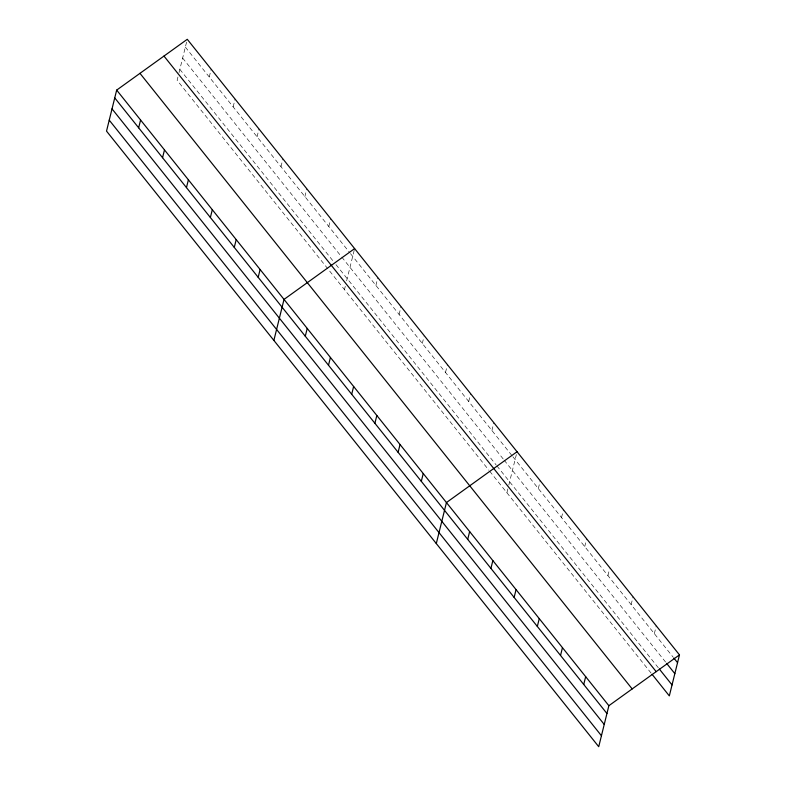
<?xml version="1.0" encoding="UTF-8"?>
<svg xmlns="http://www.w3.org/2000/svg" width="786" height="786" viewBox="0 0 786 786"><rect width="100%" height="100%" fill="white"/><g stroke="black" fill="none" stroke-linecap="round" stroke-linejoin="round"><path stroke-width="0.59" stroke-dasharray="3.93 2.95" d="M177.941 77.018L177.125 80.3L488.941 470.283M179.031 72.636L186.999 40.41M209.253 76.989L211.179 69.197M233.157 106.896L235.093 99.095M257.071 136.793L258.997 129.002M280.975 166.691L282.901 158.9M304.88 196.588L306.815 188.797M328.794 226.496L330.719 218.695M344.474 289.602L345.29 286.32M346.646 280.838L354.348 249.712M375.905 285.416L377.83 277.615M399.101 314.429L401.037 306.638M422.308 343.453L423.959 336.772M445.515 372.476L447.44 364.684M468.711 401.499L470.647 393.698M491.918 430.512L493.844 422.721M506.901 492.743L508.532 486.17M508.807 485.07L517.05 451.744M538.331 488.558L540.257 480.767M561.528 517.571L563.464 509.78M584.735 546.594L586.661 538.803M607.942 575.617L609.592 568.936M631.138 604.64L633.074 596.849M654.345 633.654L656.271 625.862M185.349 47.091L349.711 252.65M350.458 253.593L512.128 455.792M512.875 456.725L673.062 657.057M182.637 58.056L341.016 256.138M341.763 257.071L503.433 459.26M504.18 460.193L665.86 662.402M179.837 69.345L332.999 260.893M335.986 264.627L496.143 464.939M496.89 465.872L658.57 668.08M489.688 471.217L651.368 673.425"/><path stroke-width="1.18" d="M116.672 90.105L106.523 131.115L598.726 746.7L608.875 705.7L679.477 654.885L187.274 39.3L116.672 90.105L608.875 705.7M138.65 127.804L140.576 120.012M162.555 157.701L164.48 149.91M186.459 187.599L188.394 179.807M210.373 217.506L212.299 209.705M234.277 247.403L236.203 239.612M258.181 277.301L260.107 269.51M273.872 340.417L284.021 299.407L354.624 248.602M305.292 336.221L307.218 328.43M328.499 365.244L330.425 357.453M351.706 394.258L353.631 386.466M374.902 423.281L376.838 415.489M398.109 452.304L400.035 444.512M421.316 481.327L423.241 473.536M436.299 543.558L446.448 502.549L517.05 451.744M467.719 539.363L469.645 531.572M490.926 568.386L492.851 560.595M514.132 597.409L516.058 589.618M537.329 626.422L539.265 618.631M560.536 655.445L562.462 647.654M583.743 684.468L585.668 676.677M679.477 654.885L669.328 695.895L652.115 674.359M673.808 658L677.552 662.677M666.607 663.345L674.84 673.641M659.316 669.014L672.04 684.93M163.979 56.071L656.182 671.657M139.967 73.344L632.17 688.929M114.746 97.906L606.939 713.492M112.025 108.861L604.228 724.446M109.234 120.15L601.437 735.735"/></g></svg>
